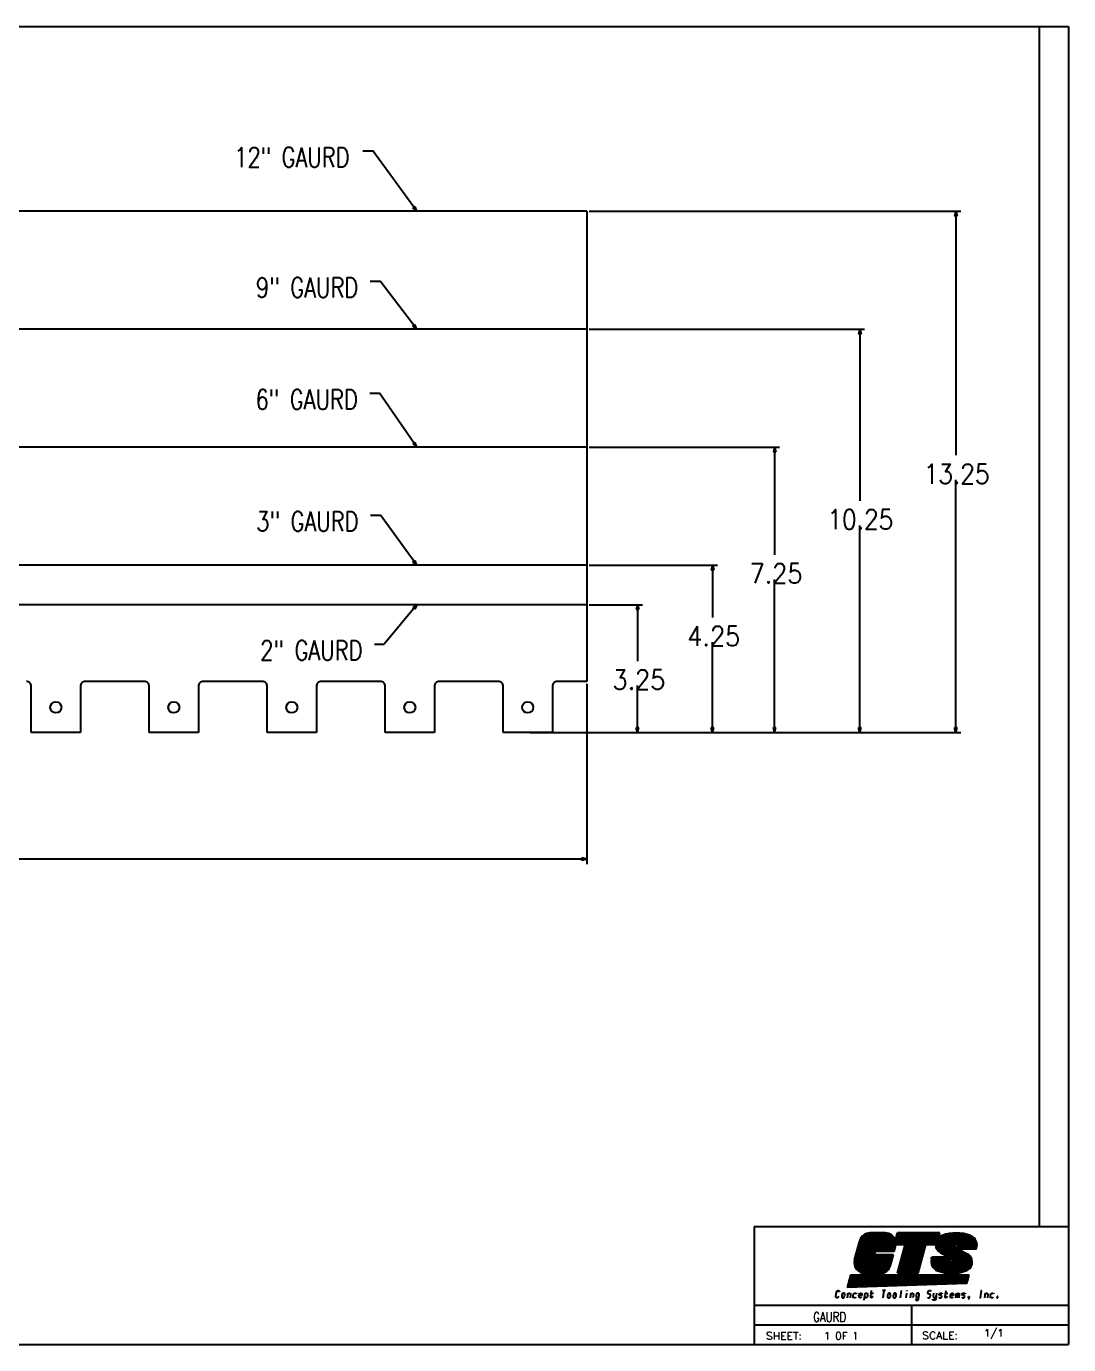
# Model space of a CAD drawing. Header units: inches. Extents: x 0.5 to 63.5, y 0.2 to 33.8.
# Drawn here: x 37 to 63.5, y 0.25 to 33.75 of the extents above; entities that cross this region are included whole.
import ezdxf

# ---------------------------------------------------------------- set-up
doc = ezdxf.new("R2010")
doc.units = ezdxf.units.IN
doc.header["$MEASUREMENT"] = 0
doc.layers.add('1', color=7, linetype='Continuous')
doc.layers.add('100', color=7, linetype='Continuous')
doc.styles.add('blockfont', font='simplex.shx')
doc.styles.add('kanji', font='simplex.shx', dxfattribs={"bigfont": 'bigfont'})
doc.dimstyles.get("Standard").update_dxf_attribs({"dimtxt": 0.18, "dimasz": 0.18, "dimexe": 0.18, "dimexo": 0.0625, "dimgap": 0.09, "dimtad": 0, "dimtih": 1, "dimtoh": 1, "dimdec": 4, "dimzin": 0, "dimdsep": 46, "dimtxsty": 'Standard', "dimcen": 0.09, "dimadec": 0, "dimazin": 0, "dimtfac": 1, "dimtdec": 4, "dimtofl": 0, "dimtmove": 0, "dimatfit": 3, "dimfxl": 0, "dimtolj": 1, "dimtzin": 0, "dimarcsym": 0})

# ---------------------------------------------------------------- blocks, each defined once
blk = doc.blocks.new('LABLE0')
at = {"layer": '1', "color": 7}
for p in [(46.927, 19.054), (45.848, 18.054)]:
    blk.add_line(p, (46.098, 18.054), dxfattribs=at)
at = {"layer": '100', "color": 7}
for p, q in [((46.927, 19.054), (46.822, 18.98)), ((46.873, 18.937), (46.822, 18.98)), ((46.927, 19.054), (46.873, 18.937))]:
    blk.add_line(p, q, dxfattribs=at)
at = {"layer": '100', "color": 7, "insert": (42.944, 17.643), "char_height": 0.5, "attachment_point": 7, "line_spacing_factor": 0.903614, "style": 'blockfont'}
blk.add_mtext('\\W00.782;\\fsimplex.shx;2" GAURD', dxfattribs=at)
blk = doc.blocks.new('LABLE1')
at = {"layer": '1', "color": 7}
for p in [(45.748, 21.332), (46.927, 20.054)]:
    blk.add_line(p, (45.998, 21.332), dxfattribs=at)
at = {"layer": '100', "color": 7}
for p, q in [((46.826, 20.136), (46.881, 20.175)), ((46.927, 20.054), (46.826, 20.136)), ((46.927, 20.054), (46.881, 20.175))]:
    blk.add_line(p, q, dxfattribs=at)
at = {"layer": '100', "color": 7, "insert": (42.844, 20.921), "char_height": 0.5, "attachment_point": 7, "line_spacing_factor": 0.903614, "style": 'blockfont'}
blk.add_mtext('\\W00.782;\\fsimplex.shx;3" GAURD', dxfattribs=at)
blk = doc.blocks.new('LABLE2')
at = {"layer": '1', "color": 7}
for p in [(45.727, 24.43), (46.927, 23.054)]:
    blk.add_line(p, (45.977, 24.43), dxfattribs=at)
at = {"layer": '100', "color": 7}
for p, q in [((46.829, 23.138), (46.884, 23.176)), ((46.927, 23.054), (46.829, 23.138)), ((46.927, 23.054), (46.884, 23.176))]:
    blk.add_line(p, q, dxfattribs=at)
at = {"layer": '100', "color": 7, "insert": (42.824, 24.019), "char_height": 0.5, "attachment_point": 7, "line_spacing_factor": 0.903614, "style": 'blockfont'}
blk.add_mtext('\\W00.782;\\fsimplex.shx;6" GAURD', dxfattribs=at)
blk = doc.blocks.new('LABLE3')
at = {"layer": '1', "color": 7}
for p in [(45.74, 27.276), (46.927, 26.054)]:
    blk.add_line(p, (45.99, 27.276), dxfattribs=at)
at = {"layer": '100', "color": 7}
for p, q in [((46.824, 26.133), (46.878, 26.174)), ((46.927, 26.054), (46.824, 26.133)), ((46.927, 26.054), (46.878, 26.174))]:
    blk.add_line(p, q, dxfattribs=at)
at = {"layer": '100', "color": 7, "insert": (42.837, 26.864), "char_height": 0.5, "attachment_point": 7, "line_spacing_factor": 0.903614, "style": 'blockfont'}
blk.add_mtext('\\W00.782;\\fsimplex.shx;9" GAURD', dxfattribs=at)
blk = doc.blocks.new('LABLE4')
at = {"layer": '1', "color": 7}
for p in [(45.556, 30.587), (46.927, 29.054)]:
    blk.add_line(p, (45.806, 30.587), dxfattribs=at)
at = {"layer": '100', "color": 7}
for p, q in [((46.826, 29.135), (46.88, 29.175)), ((46.927, 29.054), (46.88, 29.175)), ((46.927, 29.054), (46.826, 29.135))]:
    blk.add_line(p, q, dxfattribs=at)
at = {"layer": '100', "color": 7, "insert": (42.286, 30.175), "char_height": 0.5, "attachment_point": 7, "line_spacing_factor": 0.903614, "style": 'blockfont'}
blk.add_mtext('\\W00.780;\\fsimplex.shx;12" GAURD', dxfattribs=at)
blk = doc.blocks.new('_U0')
at = {"color": 7}
for p, q in [((51.31, 29.054), (60.76, 29.054)), ((60.635, 29.054), (60.601, 28.929)), ((60.668, 28.929), (60.601, 28.929)), ((60.635, 29.054), (60.635, 22.851)), ((60.635, 29.054), (60.668, 28.929)), ((60.635, 15.804), (60.635, 22.226)), ((49.81, 15.804), (60.76, 15.804)), ((60.635, 15.804), (60.601, 15.929)), ((60.601, 15.929), (60.668, 15.929)), ((60.635, 15.804), (60.668, 15.929))]:
    blk.add_line(p, q, dxfattribs=at)
at = {"layer": '100', "color": 7, "insert": (59.812, 22.127), "char_height": 0.5, "attachment_point": 7, "line_spacing_factor": 0.903614, "style": 'blockfont'}
blk.add_mtext('\\W00.871;\\fsimplex.shx;13.25', dxfattribs=at)
blk = doc.blocks.new('_U1')
at = {"color": 7}
for p, q in [((51.31, 23.054), (56.149, 23.054)), ((56.024, 23.054), (55.991, 22.929)), ((56.058, 22.929), (55.991, 22.929)), ((56.024, 23.054), (56.024, 20.321)), ((56.024, 23.054), (56.058, 22.929)), ((56.024, 15.804), (56.024, 19.696)), ((49.81, 15.804), (56.149, 15.804)), ((56.024, 15.804), (55.991, 15.929)), ((55.991, 15.929), (56.058, 15.929)), ((56.024, 15.804), (56.058, 15.929))]:
    blk.add_line(p, q, dxfattribs=at)
at = {"layer": '100', "color": 7, "insert": (55.387, 19.597), "char_height": 0.5, "attachment_point": 7, "line_spacing_factor": 0.903614, "style": 'blockfont'}
blk.add_mtext('\\W00.896;\\fsimplex.shx;7.25', dxfattribs=at)
blk = doc.blocks.new('_U2')
at = {"color": 7}
for p, q in [((51.31, 20.054), (54.567, 20.054)), ((54.442, 20.054), (54.409, 19.929)), ((54.476, 19.929), (54.409, 19.929)), ((54.442, 20.054), (54.442, 18.728)), ((54.442, 20.054), (54.476, 19.929)), ((54.442, 15.804), (54.442, 18.103)), ((49.81, 15.804), (54.567, 15.804)), ((54.442, 15.804), (54.409, 15.929)), ((54.409, 15.929), (54.476, 15.929)), ((54.442, 15.804), (54.476, 15.929))]:
    blk.add_line(p, q, dxfattribs=at)
at = {"layer": '100', "color": 7, "insert": (53.805, 18.004), "char_height": 0.5, "attachment_point": 7, "line_spacing_factor": 0.903614, "style": 'blockfont'}
blk.add_mtext('\\W00.896;\\fsimplex.shx;4.25', dxfattribs=at)
blk = doc.blocks.new('_D3')
at = {"layer": '100', "color": 7}
for p, q in [((51.31, 26.054), (58.312, 26.054)), ((58.187, 26.054), (58.154, 25.929)), ((58.221, 25.929), (58.154, 25.929)), ((58.187, 26.054), (58.187, 21.693)), ((58.187, 26.054), (58.221, 25.929)), ((58.187, 15.804), (58.187, 21.068)), ((49.81, 15.804), (58.312, 15.804)), ((58.187, 15.804), (58.154, 15.929)), ((58.154, 15.929), (58.221, 15.929)), ((58.187, 15.804), (58.221, 15.929))]:
    blk.add_line(p, q, dxfattribs=at)
at = {"layer": '100', "color": 7, "insert": (57.364, 20.969), "char_height": 0.5, "attachment_point": 7, "line_spacing_factor": 0.903614, "style": 'blockfont'}
blk.add_mtext('\\W00.871;\\fsimplex.shx;10.25', dxfattribs=at)
blk = doc.blocks.new('_D4')
at = {"layer": '100', "color": 7}
for p, q in [((51.31, 19.054), (52.663, 19.054)), ((52.538, 19.054), (52.505, 18.929)), ((52.572, 18.929), (52.505, 18.929)), ((52.538, 19.054), (52.538, 17.622)), ((52.538, 19.054), (52.572, 18.929)), ((52.538, 15.804), (52.538, 16.997)), ((49.81, 15.804), (52.663, 15.804)), ((52.538, 15.804), (52.505, 15.929)), ((52.505, 15.929), (52.572, 15.929)), ((52.538, 15.804), (52.572, 15.929))]:
    blk.add_line(p, q, dxfattribs=at)
at = {"layer": '100', "color": 7, "insert": (51.901, 16.898), "char_height": 0.5, "attachment_point": 7, "line_spacing_factor": 0.903614, "style": 'blockfont'}
blk.add_mtext('\\W00.896;\\fsimplex.shx;3.25', dxfattribs=at)
blk = doc.blocks.new('_D5')
at = {"layer": '100', "color": 7}
for p, q in [((3.247, 17.041), (3.247, 12.46)), ((51.247, 17.041), (51.247, 12.46)), ((3.247, 12.585), (3.372, 12.618)), ((3.247, 12.585), (28.183, 12.585)), ((3.247, 12.585), (3.372, 12.551)), ((3.372, 12.618), (3.372, 12.551)), ((51.247, 12.585), (30.116, 12.585)), ((51.247, 12.585), (51.122, 12.618)), ((51.122, 12.551), (51.122, 12.618)), ((51.247, 12.585), (51.122, 12.551))]:
    blk.add_line(p, q, dxfattribs=at)
at = {"layer": '100', "color": 7, "insert": (28.327, 12.173), "char_height": 0.5, "attachment_point": 7, "line_spacing_factor": 0.903614, "style": 'blockfont'}
blk.add_mtext('\\W00.871;\\fsimplex.shx;48.00', dxfattribs=at)

msp = doc.modelspace()

# ---------------------------------------------------------------- linework, layer by layer
at = {"layer": '100', "color": 7}
for p, q in [((0.5, 33.75), (63.5, 33.75)), ((62.75, 33.75), (62.75, 3.25)), ((63.5, 33.75), (63.5, 0.25)), ((55.5, 3.25), (63.5, 3.25)), ((55.5, 3.25), (55.5, 0.25)), ((58.84, 3.088), (58.448, 3.088)), ((58.84, 3.078), (58.448, 3.078)), ((58.84, 3.068), (58.448, 3.068)), ((59.095, 2.802), (59.166, 3.068)), ((59.099, 2.895), (59.15, 3.088)), ((59.099, 2.858), (59.158, 3.078)), ((60.226, 3.088), (59.15, 3.088)), ((60.213, 3.078), (59.158, 3.078)), ((60.2, 3.068), (59.166, 3.068)), ((60.141, 2.847), (60.2, 3.068)), ((60.175, 2.938), (60.213, 3.078)), ((60.195, 2.974), (60.226, 3.088)), ((58.057, 2.403), (58.187, 2.888)), ((58.067, 2.401), (58.197, 2.885)), ((58.077, 2.398), (58.207, 2.882)), ((58.621, 2.857), (58.474, 2.31)), ((58.63, 2.855), (58.484, 2.307)), ((58.64, 2.852), (58.493, 2.304)), ((58.66, 2.847), (58.598, 2.618)), ((58.669, 2.844), (58.612, 2.628)), ((58.679, 2.841), (58.625, 2.638)), ((59.05, 2.638), (59.081, 2.753)), ((59.058, 2.628), (59.091, 2.75)), ((59.066, 2.618), (59.101, 2.748)), ((59.089, 2.892), (59.099, 2.858)), ((59.369, 2.802), (59.095, 2.802)), ((59.098, 2.784), (59.099, 2.792)), ((59.356, 2.792), (59.099, 2.792)), ((59.343, 2.782), (59.108, 2.782)), ((59.15, 2.063), (59.343, 2.782)), ((59.163, 2.073), (59.356, 2.792)), ((59.176, 2.083), (59.369, 2.802)), ((59.662, 2.083), (59.854, 2.802)), ((59.669, 2.073), (59.862, 2.792)), ((59.677, 2.063), (59.87, 2.782)), ((60.129, 2.802), (59.854, 2.802)), ((60.122, 2.792), (59.862, 2.792)), ((60.113, 2.782), (59.87, 2.782)), ((60.123, 2.783), (60.122, 2.792)), ((60.129, 2.802), (60.132, 2.815)), ((60.132, 2.815), (60.141, 2.847)), ((60.622, 2.708), (60.912, 2.544)), ((60.627, 2.717), (60.679, 2.687)), ((60.632, 2.726), (60.675, 2.701)), ((60.673, 2.69), (60.917, 2.553)), ((60.675, 2.701), (60.688, 2.749)), ((60.683, 2.69), (60.698, 2.747)), ((61.141, 2.69), (60.683, 2.69)), ((60.696, 2.7), (60.707, 2.744)), ((61.133, 2.7), (60.696, 2.7)), ((61.149, 2.68), (60.711, 2.68)), ((60.711, 2.68), (60.921, 2.561)), ((61.133, 2.7), (61.148, 2.755)), ((61.141, 2.69), (61.158, 2.754)), ((61.149, 2.68), (61.168, 2.752)), ((61.158, 2.754), (61.158, 2.754)), ((61.168, 2.753), (61.168, 2.752)), ((58.576, 2.533), (58.513, 2.299)), ((58.583, 2.523), (58.523, 2.296)), ((58.591, 2.513), (58.532, 2.294)), ((59.043, 2.533), (58.576, 2.533)), ((59.03, 2.523), (58.583, 2.523)), ((59.017, 2.513), (58.591, 2.513)), ((59.066, 2.618), (58.598, 2.618)), ((59.058, 2.628), (58.612, 2.628)), ((59.05, 2.638), (58.625, 2.638)), ((58.952, 2.269), (59.017, 2.513)), ((58.961, 2.266), (59.03, 2.523)), ((58.971, 2.263), (59.043, 2.533)), ((60.008, 2.43), (60.019, 2.47)), ((60.018, 2.428), (60.027, 2.46)), ((60.451, 2.47), (60.019, 2.47)), ((60.481, 2.46), (60.027, 2.46)), ((60.028, 2.425), (60.034, 2.45)), ((60.468, 2.45), (60.034, 2.45)), ((60.243, 2.585), (60.451, 2.47)), ((60.248, 2.594), (60.49, 2.46)), ((60.253, 2.602), (60.542, 2.443)), ((60.457, 2.407), (60.468, 2.45)), ((60.466, 2.404), (60.481, 2.46)), ((60.476, 2.402), (60.489, 2.449)), ((60.485, 2.463), (60.537, 2.434)), ((60.489, 2.449), (60.532, 2.426)), ((57.954, 2.017), (57.87, 1.705)), ((60.967, 2.017), (57.954, 2.017)), ((58.71, 2.083), (58.318, 2.083)), ((58.71, 2.073), (58.318, 2.073)), ((58.71, 2.063), (58.318, 2.063)), ((59.677, 2.063), (59.15, 2.063)), ((59.669, 2.073), (59.163, 2.073)), ((59.662, 2.083), (59.176, 2.083)), ((60.91, 1.802), (60.967, 2.017)), ((61.035, 2.29), (61.035, 2.289)), ((61.035, 2.289), (61.035, 2.289)), ((61.044, 2.285), (61.045, 2.287)), ((61.045, 2.288), (61.045, 2.287)), ((60.91, 1.802), (57.87, 1.705)), ((57.962, 2.007), (57.884, 1.715)), ((60.902, 1.812), (57.884, 1.715)), ((57.969, 1.997), (57.897, 1.726)), ((60.894, 1.822), (57.897, 1.726)), ((60.954, 2.007), (57.962, 2.007)), ((60.941, 1.997), (57.969, 1.997)), ((60.894, 1.822), (60.941, 1.997)), ((60.902, 1.812), (60.954, 2.007)), ((57.584, 1.474), (57.599, 1.586)), ((57.597, 1.436), (57.584, 1.474)), ((57.634, 1.436), (57.597, 1.436)), ((57.599, 1.586), (57.622, 1.624)), ((57.622, 1.624), (57.66, 1.624)), ((57.657, 1.474), (57.634, 1.436)), ((57.66, 1.624), (57.673, 1.586)), ((57.734, 1.512), (57.73, 1.486)), ((57.73, 1.486), (57.733, 1.46)), ((57.733, 1.46), (57.741, 1.442)), ((57.743, 1.536), (57.734, 1.512)), ((57.741, 1.442), (57.754, 1.436)), ((57.756, 1.554), (57.743, 1.536)), ((57.754, 1.436), (57.767, 1.436)), ((57.771, 1.56), (57.756, 1.554)), ((57.767, 1.436), (57.781, 1.442)), ((57.783, 1.56), (57.771, 1.56)), ((57.781, 1.442), (57.795, 1.46)), ((57.796, 1.554), (57.783, 1.56)), ((57.795, 1.46), (57.804, 1.486)), ((57.805, 1.536), (57.796, 1.554)), ((57.804, 1.486), (57.808, 1.512)), ((57.808, 1.512), (57.805, 1.536)), ((57.886, 1.56), (57.87, 1.436)), ((57.88, 1.512), (57.889, 1.536)), ((57.889, 1.536), (57.902, 1.554)), ((57.902, 1.554), (57.917, 1.56)), ((57.917, 1.56), (57.929, 1.56)), ((57.929, 1.56), (57.942, 1.554)), ((57.942, 1.554), (57.951, 1.536)), ((57.954, 1.512), (57.943, 1.436)), ((57.951, 1.536), (57.954, 1.512)), ((58.021, 1.486), (58.025, 1.512)), ((58.024, 1.46), (58.021, 1.486)), ((58.032, 1.442), (58.024, 1.46)), ((58.025, 1.512), (58.034, 1.536)), ((58.045, 1.436), (58.032, 1.442)), ((58.034, 1.536), (58.047, 1.554)), ((58.065, 1.436), (58.045, 1.436)), ((58.047, 1.554), (58.062, 1.56)), ((58.062, 1.56), (58.081, 1.56)), ((58.079, 1.442), (58.065, 1.436)), ((58.092, 1.46), (58.079, 1.442)), ((58.081, 1.56), (58.094, 1.554)), ((58.094, 1.554), (58.103, 1.536)), ((58.167, 1.486), (58.171, 1.512)), ((58.17, 1.46), (58.167, 1.486)), ((58.243, 1.5), (58.169, 1.5)), ((58.178, 1.442), (58.17, 1.46)), ((58.171, 1.512), (58.18, 1.536)), ((58.191, 1.436), (58.178, 1.442)), ((58.18, 1.536), (58.193, 1.554)), ((58.204, 1.436), (58.191, 1.436)), ((58.193, 1.554), (58.208, 1.56)), ((58.218, 1.442), (58.204, 1.436)), ((58.208, 1.56), (58.22, 1.56)), ((58.232, 1.46), (58.218, 1.442)), ((58.22, 1.56), (58.233, 1.554)), ((58.233, 1.554), (58.242, 1.536)), ((58.242, 1.536), (58.245, 1.512)), ((58.245, 1.512), (58.243, 1.5)), ((58.297, 1.376), (58.322, 1.56)), ((58.349, 1.436), (58.306, 1.436)), ((58.322, 1.56), (58.365, 1.56)), ((58.363, 1.442), (58.349, 1.436)), ((58.377, 1.46), (58.363, 1.442)), ((58.365, 1.56), (58.378, 1.554)), ((58.386, 1.486), (58.377, 1.46)), ((58.378, 1.554), (58.387, 1.536)), ((58.39, 1.512), (58.386, 1.486)), ((58.387, 1.536), (58.39, 1.512)), ((58.468, 1.56), (58.541, 1.56)), ((58.471, 1.482), (58.491, 1.626)), ((58.472, 1.454), (58.471, 1.482)), ((58.481, 1.438), (58.472, 1.454)), ((58.495, 1.438), (58.481, 1.438)), ((58.508, 1.454), (58.495, 1.438)), ((58.517, 1.482), (58.508, 1.454)), ((58.841, 1.624), (58.767, 1.624)), ((58.804, 1.624), (58.779, 1.436)), ((58.898, 1.512), (58.894, 1.486)), ((58.894, 1.486), (58.897, 1.46)), ((58.897, 1.46), (58.905, 1.442)), ((58.907, 1.536), (58.898, 1.512)), ((58.905, 1.442), (58.918, 1.436)), ((58.92, 1.554), (58.907, 1.536)), ((58.918, 1.436), (58.931, 1.436)), ((58.935, 1.56), (58.92, 1.554)), ((58.931, 1.436), (58.945, 1.442)), ((58.947, 1.56), (58.935, 1.56)), ((58.945, 1.442), (58.959, 1.46)), ((58.96, 1.554), (58.947, 1.56)), ((58.959, 1.46), (58.968, 1.486)), ((58.969, 1.536), (58.96, 1.554)), ((58.968, 1.486), (58.972, 1.512)), ((58.972, 1.512), (58.969, 1.536)), ((59.043, 1.512), (59.039, 1.486)), ((59.039, 1.486), (59.042, 1.46)), ((59.042, 1.46), (59.05, 1.442)), ((59.052, 1.536), (59.043, 1.512)), ((59.05, 1.442), (59.063, 1.436)), ((59.065, 1.554), (59.052, 1.536)), ((59.063, 1.436), (59.076, 1.436)), ((59.08, 1.56), (59.065, 1.554)), ((59.076, 1.436), (59.09, 1.442)), ((59.092, 1.56), (59.08, 1.56)), ((59.09, 1.442), (59.104, 1.46)), ((59.105, 1.554), (59.092, 1.56)), ((59.104, 1.46), (59.113, 1.486)), ((59.114, 1.536), (59.105, 1.554)), ((59.113, 1.486), (59.117, 1.512)), ((59.117, 1.512), (59.114, 1.536)), ((59.24, 1.626), (59.216, 1.436)), ((59.378, 1.56), (59.361, 1.436)), ((59.386, 1.626), (59.383, 1.62)), ((59.383, 1.62), (59.384, 1.612)), ((59.384, 1.612), (59.387, 1.62)), ((59.387, 1.62), (59.386, 1.626)), ((59.485, 1.56), (59.469, 1.436)), ((59.479, 1.512), (59.488, 1.536)), ((59.488, 1.536), (59.501, 1.554)), ((59.501, 1.554), (59.516, 1.56)), ((59.516, 1.56), (59.528, 1.56)), ((59.528, 1.56), (59.541, 1.554)), ((59.541, 1.554), (59.55, 1.536)), ((59.553, 1.512), (59.542, 1.436)), ((59.55, 1.536), (59.553, 1.512)), ((59.612, 1.414), (59.611, 1.394)), ((59.611, 1.394), (59.617, 1.378)), ((59.617, 1.378), (59.623, 1.376)), ((59.625, 1.512), (59.621, 1.486)), ((59.621, 1.486), (59.624, 1.46)), ((59.623, 1.376), (59.663, 1.376)), ((59.624, 1.46), (59.632, 1.442)), ((59.634, 1.536), (59.625, 1.512)), ((59.632, 1.442), (59.645, 1.436)), ((59.647, 1.554), (59.634, 1.536)), ((59.645, 1.436), (59.658, 1.436)), ((59.662, 1.56), (59.647, 1.554)), ((59.658, 1.436), (59.672, 1.442)), ((59.674, 1.56), (59.662, 1.56)), ((59.663, 1.376), (59.671, 1.378)), ((59.671, 1.378), (59.681, 1.394)), ((59.672, 1.442), (59.686, 1.46)), ((59.687, 1.554), (59.674, 1.56)), ((59.681, 1.394), (59.685, 1.408)), ((59.685, 1.408), (59.699, 1.512)), ((59.686, 1.46), (59.695, 1.486)), ((59.696, 1.536), (59.687, 1.554)), ((59.699, 1.512), (59.696, 1.536)), ((59.907, 1.454), (59.923, 1.436)), ((59.92, 1.548), (59.927, 1.606)), ((59.937, 1.53), (59.92, 1.548)), ((59.923, 1.436), (59.962, 1.436)), ((59.927, 1.606), (59.949, 1.624)), ((59.973, 1.53), (59.937, 1.53)), ((59.949, 1.624), (59.986, 1.624)), ((59.962, 1.436), (59.982, 1.456)), ((59.989, 1.51), (59.973, 1.53)), ((59.982, 1.456), (59.989, 1.51)), ((59.986, 1.624), (60.002, 1.606)), ((60.046, 1.388), (60.046, 1.404)), ((60.05, 1.376), (60.046, 1.388)), ((60.054, 1.376), (60.05, 1.376)), ((60.104, 1.376), (60.054, 1.376)), ((60.067, 1.56), (60.057, 1.486)), ((60.057, 1.486), (60.06, 1.46)), ((60.06, 1.46), (60.068, 1.442)), ((60.068, 1.442), (60.081, 1.436)), ((60.081, 1.436), (60.094, 1.436)), ((60.094, 1.436), (60.108, 1.442)), ((60.109, 1.376), (60.104, 1.376)), ((60.108, 1.442), (60.122, 1.46)), ((60.116, 1.388), (60.109, 1.376)), ((60.12, 1.404), (60.116, 1.388)), ((60.141, 1.56), (60.12, 1.404)), ((60.122, 1.46), (60.131, 1.486)), ((60.199, 1.46), (60.207, 1.442)), ((60.207, 1.52), (60.209, 1.536)), ((60.216, 1.504), (60.207, 1.52)), ((60.207, 1.442), (60.22, 1.436)), ((60.209, 1.536), (60.222, 1.554)), ((60.229, 1.5), (60.216, 1.504)), ((60.22, 1.436), (60.245, 1.436)), ((60.222, 1.554), (60.237, 1.56)), ((60.253, 1.5), (60.229, 1.5)), ((60.237, 1.56), (60.261, 1.56)), ((60.245, 1.436), (60.259, 1.442)), ((60.266, 1.492), (60.253, 1.5)), ((60.259, 1.442), (60.273, 1.46)), ((60.261, 1.56), (60.274, 1.554)), ((60.275, 1.476), (60.266, 1.492)), ((60.273, 1.46), (60.275, 1.476)), ((60.274, 1.554), (60.283, 1.536)), ((60.358, 1.56), (60.432, 1.56)), ((60.362, 1.482), (60.382, 1.626)), ((60.363, 1.454), (60.362, 1.482)), ((60.372, 1.438), (60.363, 1.454)), ((60.386, 1.438), (60.372, 1.438)), ((60.399, 1.454), (60.386, 1.438)), ((60.408, 1.482), (60.399, 1.454)), ((60.493, 1.486), (60.497, 1.512)), ((60.496, 1.46), (60.493, 1.486)), ((60.569, 1.5), (60.495, 1.5)), ((60.504, 1.442), (60.496, 1.46)), ((60.497, 1.512), (60.506, 1.536)), ((60.517, 1.436), (60.504, 1.442)), ((60.506, 1.536), (60.519, 1.554)), ((60.53, 1.436), (60.517, 1.436)), ((60.519, 1.554), (60.534, 1.56)), ((60.544, 1.442), (60.53, 1.436)), ((60.534, 1.56), (60.546, 1.56)), ((60.558, 1.46), (60.544, 1.442)), ((60.546, 1.56), (60.559, 1.554)), ((60.559, 1.554), (60.568, 1.536)), ((60.568, 1.536), (60.571, 1.512)), ((60.571, 1.512), (60.569, 1.5)), ((60.633, 1.436), (60.649, 1.56)), ((60.644, 1.522), (60.65, 1.544)), ((60.65, 1.544), (60.662, 1.558)), ((60.662, 1.558), (60.672, 1.558)), ((60.682, 1.522), (60.67, 1.436)), ((60.672, 1.558), (60.68, 1.544)), ((60.68, 1.544), (60.682, 1.522)), ((60.682, 1.522), (60.687, 1.544)), ((60.687, 1.544), (60.699, 1.558)), ((60.699, 1.558), (60.711, 1.558)), ((60.719, 1.522), (60.707, 1.436)), ((60.711, 1.558), (60.718, 1.544)), ((60.718, 1.544), (60.719, 1.522)), ((60.781, 1.46), (60.789, 1.442)), ((60.789, 1.52), (60.791, 1.536)), ((60.798, 1.504), (60.789, 1.52)), ((60.789, 1.442), (60.802, 1.436)), ((60.791, 1.536), (60.804, 1.554)), ((60.811, 1.5), (60.798, 1.504)), ((60.802, 1.436), (60.827, 1.436)), ((60.804, 1.554), (60.819, 1.56)), ((60.835, 1.5), (60.811, 1.5)), ((60.819, 1.56), (60.843, 1.56)), ((60.827, 1.436), (60.841, 1.442)), ((60.848, 1.492), (60.835, 1.5)), ((60.841, 1.442), (60.855, 1.46)), ((60.843, 1.56), (60.856, 1.554)), ((60.857, 1.476), (60.848, 1.492)), ((60.855, 1.46), (60.857, 1.476)), ((60.856, 1.554), (60.865, 1.536)), ((60.966, 1.418), (60.945, 1.398)), ((60.95, 1.436), (60.955, 1.474)), ((60.969, 1.436), (60.95, 1.436)), ((60.955, 1.474), (60.974, 1.474)), ((60.974, 1.474), (60.966, 1.418)), ((61.241, 1.436), (61.26, 1.436)), ((61.275, 1.624), (61.251, 1.436)), ((61.266, 1.624), (61.285, 1.624)), ((61.376, 1.56), (61.36, 1.436)), ((61.37, 1.512), (61.379, 1.536)), ((61.379, 1.536), (61.392, 1.554)), ((61.392, 1.554), (61.407, 1.56)), ((61.407, 1.56), (61.419, 1.56)), ((61.419, 1.56), (61.432, 1.554)), ((61.432, 1.554), (61.441, 1.536)), ((61.444, 1.512), (61.433, 1.436)), ((61.441, 1.536), (61.444, 1.512)), ((61.511, 1.486), (61.515, 1.512)), ((61.514, 1.46), (61.511, 1.486)), ((61.522, 1.442), (61.514, 1.46)), ((61.515, 1.512), (61.524, 1.536)), ((61.535, 1.436), (61.522, 1.442)), ((61.524, 1.536), (61.537, 1.554)), ((61.555, 1.436), (61.535, 1.436)), ((61.537, 1.554), (61.552, 1.56)), ((61.552, 1.56), (61.571, 1.56)), ((61.569, 1.442), (61.555, 1.436)), ((61.582, 1.46), (61.569, 1.442)), ((61.571, 1.56), (61.584, 1.554)), ((61.584, 1.554), (61.593, 1.536)), ((61.683, 1.474), (61.678, 1.436)), ((61.678, 1.436), (61.696, 1.436)), ((61.701, 1.474), (61.683, 1.474)), ((61.696, 1.436), (61.701, 1.474)), ((55.5, 1.25), (63.5, 1.25)), ((59.5, 1.25), (59.5, 0.25)), ((55.5, 0.75), (63.5, 0.75)), ((0.5, 0.25), (63.5, 0.25))]:
    msp.add_line(p, q, dxfattribs=at)
at = {"layer": '100', "color": 172}
for p, q in [((51.247, 29.054), (3.247, 29.054)), ((51.247, 29.054), (51.247, 17.104)), ((51.247, 26.054), (3.247, 26.054)), ((51.247, 23.054), (3.247, 23.054)), ((51.247, 20.054), (3.247, 20.054)), ((51.247, 19.054), (3.247, 19.054)), ((39.997, 17.104), (38.497, 17.104)), ((42.997, 17.104), (41.497, 17.104)), ((45.997, 17.104), (44.497, 17.104)), ((48.997, 17.104), (47.497, 17.104)), ((51.247, 17.104), (50.497, 17.104)), ((37.122, 15.804), (37.122, 16.979)), ((38.372, 16.979), (38.372, 15.804)), ((40.122, 15.804), (40.122, 16.979)), ((41.372, 16.979), (41.372, 15.804)), ((43.122, 15.804), (43.122, 16.979)), ((44.372, 16.979), (44.372, 15.804)), ((46.122, 15.804), (46.122, 16.979)), ((47.372, 16.979), (47.372, 15.804)), ((49.122, 15.804), (49.122, 16.979)), ((50.372, 16.979), (50.372, 15.804)), ((38.372, 15.804), (37.122, 15.804)), ((41.372, 15.804), (40.122, 15.804)), ((44.372, 15.804), (43.122, 15.804)), ((47.372, 15.804), (46.122, 15.804)), ((50.372, 15.804), (49.122, 15.804))]:
    msp.add_line(p, q, dxfattribs=at)
at = {"layer": '100', "color": 98}
for p, q in [((58.091, 2.228), (58.304, 3.022)), ((58.101, 2.209), (58.322, 3.034)), ((58.112, 2.192), (58.34, 3.043)), ((58.123, 2.178), (58.357, 3.05)), ((58.134, 2.164), (58.373, 3.056)), ((58.146, 2.152), (58.389, 3.061)), ((58.158, 2.141), (58.405, 3.064)), ((58.17, 2.132), (58.421, 3.068)), ((58.183, 2.123), (58.436, 3.067)), ((58.196, 2.115), (58.451, 3.068)), ((58.209, 2.108), (58.466, 3.068)), ((58.223, 2.102), (58.481, 3.068)), ((58.236, 2.097), (58.496, 3.068)), ((58.25, 2.093), (58.511, 3.068)), ((58.264, 2.089), (58.526, 3.068)), ((58.278, 2.087), (58.541, 3.068)), ((58.293, 2.085), (58.556, 3.068)), ((58.307, 2.083), (58.571, 3.068)), ((58.322, 2.083), (58.586, 3.068)), ((58.337, 2.083), (58.601, 3.068)), ((58.352, 2.083), (58.616, 3.068)), ((58.367, 2.083), (58.631, 3.068)), ((58.382, 2.083), (58.646, 3.068)), ((58.397, 2.083), (58.661, 3.068)), ((58.412, 2.083), (58.676, 3.068)), ((58.636, 2.638), (58.751, 3.068)), ((58.64, 2.878), (58.691, 3.068)), ((58.651, 2.638), (58.766, 3.068)), ((58.656, 2.879), (58.706, 3.068)), ((58.666, 2.638), (58.781, 3.068)), ((58.669, 2.873), (58.721, 3.068)), ((58.679, 2.856), (58.736, 3.068)), ((58.681, 2.638), (58.796, 3.068)), ((58.696, 2.638), (58.811, 3.068)), ((58.711, 2.638), (58.826, 3.068)), ((58.726, 2.638), (58.841, 3.068)), ((58.741, 2.638), (58.856, 3.067)), ((58.756, 2.638), (58.871, 3.066)), ((58.771, 2.638), (58.885, 3.064)), ((58.786, 2.638), (58.899, 3.061)), ((58.801, 2.638), (58.913, 3.057)), ((58.816, 2.638), (58.927, 3.052)), ((58.831, 2.638), (58.941, 3.046)), ((58.846, 2.638), (58.954, 3.04)), ((58.861, 2.638), (58.967, 3.033)), ((58.876, 2.638), (58.98, 3.025)), ((58.891, 2.638), (58.992, 3.016)), ((59.107, 2.802), (59.178, 3.068)), ((59.121, 2.802), (59.193, 3.068)), ((59.136, 2.802), (59.207, 3.068)), ((59.151, 2.802), (59.222, 3.068)), ((59.165, 2.802), (59.236, 3.068)), ((59.18, 2.802), (59.251, 3.068)), ((59.191, 2.083), (59.455, 3.068)), ((59.194, 2.802), (59.265, 3.068)), ((59.205, 2.083), (59.469, 3.068)), ((59.209, 2.802), (59.28, 3.068)), ((59.22, 2.083), (59.484, 3.068)), ((59.223, 2.802), (59.294, 3.068)), ((59.234, 2.083), (59.498, 3.068)), ((59.238, 2.802), (59.309, 3.068)), ((59.249, 2.083), (59.513, 3.068)), ((59.252, 2.802), (59.324, 3.068)), ((59.264, 2.083), (59.527, 3.068)), ((59.267, 2.802), (59.338, 3.068)), ((59.278, 2.083), (59.542, 3.068)), ((59.282, 2.802), (59.353, 3.068)), ((59.293, 2.083), (59.556, 3.068)), ((59.296, 2.802), (59.367, 3.068)), ((59.307, 2.083), (59.571, 3.068)), ((59.311, 2.802), (59.382, 3.068)), ((59.322, 2.083), (59.586, 3.068)), ((59.325, 2.802), (59.396, 3.068)), ((59.336, 2.083), (59.6, 3.068)), ((59.34, 2.802), (59.411, 3.068)), ((59.351, 2.083), (59.615, 3.068)), ((59.354, 2.802), (59.425, 3.068)), ((59.366, 2.083), (59.629, 3.068)), ((59.369, 2.802), (59.44, 3.068)), ((59.38, 2.083), (59.644, 3.068)), ((59.395, 2.083), (59.658, 3.068)), ((59.409, 2.083), (59.673, 3.068)), ((59.424, 2.083), (59.688, 3.068)), ((59.438, 2.083), (59.702, 3.068)), ((59.453, 2.083), (59.717, 3.068)), ((59.467, 2.083), (59.731, 3.068)), ((59.482, 2.083), (59.746, 3.068)), ((59.497, 2.083), (59.76, 3.068)), ((59.511, 2.083), (59.775, 3.068)), ((59.526, 2.083), (59.789, 3.068)), ((59.54, 2.083), (59.804, 3.068)), ((59.555, 2.083), (59.819, 3.068)), ((59.569, 2.083), (59.833, 3.068)), ((59.584, 2.083), (59.848, 3.068)), ((59.598, 2.083), (59.862, 3.068)), ((59.613, 2.083), (59.877, 3.068)), ((59.628, 2.083), (59.891, 3.068)), ((59.642, 2.083), (59.906, 3.068)), ((59.657, 2.083), (59.92, 3.068)), ((59.864, 2.802), (59.935, 3.068)), ((59.878, 2.802), (59.95, 3.068)), ((59.893, 2.802), (59.964, 3.068)), ((59.908, 2.802), (59.979, 3.068)), ((59.922, 2.802), (59.993, 3.068)), ((59.937, 2.802), (60.008, 3.068)), ((59.951, 2.802), (60.022, 3.068)), ((59.966, 2.802), (60.037, 3.068)), ((59.98, 2.802), (60.051, 3.068)), ((59.995, 2.802), (60.066, 3.068)), ((60.01, 2.802), (60.081, 3.068)), ((60.024, 2.802), (60.095, 3.068)), ((60.039, 2.802), (60.11, 3.068)), ((60.053, 2.802), (60.124, 3.068)), ((60.068, 2.802), (60.139, 3.068)), ((60.082, 2.802), (60.153, 3.068)), ((60.097, 2.802), (60.168, 3.068)), ((60.111, 2.802), (60.183, 3.068)), ((60.126, 2.802), (60.197, 3.068)), ((60.211, 2.632), (60.314, 3.016)), ((60.223, 2.622), (60.33, 3.021)), ((60.235, 2.613), (60.346, 3.026)), ((60.248, 2.605), (60.362, 3.03)), ((60.261, 2.598), (60.377, 3.034)), ((60.273, 2.591), (60.393, 3.038)), ((60.286, 2.584), (60.409, 3.042)), ((60.299, 2.577), (60.424, 3.045)), ((60.311, 2.57), (60.439, 3.048)), ((60.324, 2.563), (60.455, 3.051)), ((60.337, 2.556), (60.47, 3.054)), ((60.349, 2.549), (60.485, 3.056)), ((60.362, 2.542), (60.5, 3.058)), ((60.375, 2.535), (60.515, 3.06)), ((60.387, 2.528), (60.53, 3.062)), ((60.4, 2.521), (60.545, 3.063)), ((60.413, 2.514), (60.56, 3.065)), ((60.425, 2.507), (60.575, 3.066)), ((60.438, 2.5), (60.59, 3.066)), ((60.451, 2.493), (60.605, 3.067)), ((60.463, 2.486), (60.619, 3.067)), ((60.476, 2.479), (60.634, 3.068)), ((60.489, 2.472), (60.648, 3.068)), ((60.502, 2.465), (60.663, 3.067)), ((60.604, 2.795), (60.677, 3.067)), ((60.623, 2.811), (60.692, 3.066)), ((60.639, 2.817), (60.706, 3.066)), ((60.654, 2.818), (60.72, 3.065)), ((60.668, 2.815), (60.735, 3.064)), ((60.681, 2.809), (60.749, 3.062)), ((60.693, 2.8), (60.763, 3.061)), ((60.703, 2.784), (60.777, 3.059)), ((60.707, 2.744), (60.791, 3.057)), ((60.71, 2.7), (60.805, 3.055)), ((60.725, 2.7), (60.819, 3.053)), ((60.739, 2.7), (60.833, 3.05)), ((60.754, 2.7), (60.847, 3.048)), ((60.768, 2.7), (60.861, 3.045)), ((60.783, 2.7), (60.874, 3.042)), ((60.797, 2.7), (60.888, 3.039)), ((60.812, 2.7), (60.902, 3.035)), ((60.827, 2.7), (60.915, 3.032)), ((60.841, 2.7), (60.929, 3.028)), ((60.856, 2.7), (60.942, 3.024)), ((60.87, 2.7), (60.956, 3.02)), ((60.885, 2.7), (60.969, 3.016)), ((58.069, 2.313), (58.242, 2.96)), ((58.075, 2.278), (58.265, 2.988)), ((58.082, 2.251), (58.285, 3.007)), ((58.906, 2.638), (59.005, 3.006)), ((58.921, 2.638), (59.017, 2.994)), ((58.936, 2.638), (59.028, 2.982)), ((58.951, 2.638), (59.04, 2.968)), ((58.966, 2.638), (59.05, 2.953)), ((58.981, 2.638), (59.061, 2.935)), ((58.996, 2.638), (59.07, 2.915)), ((59.011, 2.638), (59.079, 2.891)), ((59.026, 2.638), (59.086, 2.861)), ((59.041, 2.638), (59.09, 2.82)), ((60.134, 2.777), (60.171, 2.914)), ((60.14, 2.746), (60.193, 2.943)), ((60.148, 2.722), (60.213, 2.963)), ((60.157, 2.702), (60.231, 2.977)), ((60.167, 2.684), (60.249, 2.989)), ((60.178, 2.669), (60.266, 2.998)), ((60.188, 2.655), (60.282, 3.005)), ((60.2, 2.643), (60.298, 3.011)), ((60.501, 2.084), (60.662, 2.685)), ((60.514, 2.458), (60.593, 2.751)), ((60.527, 2.451), (60.601, 2.728)), ((60.54, 2.444), (60.612, 2.715)), ((60.552, 2.436), (60.624, 2.707)), ((60.563, 2.423), (60.637, 2.699)), ((60.571, 2.4), (60.65, 2.692)), ((60.899, 2.7), (60.983, 3.011)), ((60.914, 2.7), (60.996, 3.007)), ((60.929, 2.7), (61.009, 3.001)), ((60.943, 2.7), (61.022, 2.995)), ((60.958, 2.7), (61.035, 2.988)), ((60.972, 2.7), (61.047, 2.98)), ((60.987, 2.7), (61.059, 2.972)), ((61.001, 2.7), (61.071, 2.962)), ((61.016, 2.7), (61.083, 2.951)), ((61.03, 2.7), (61.094, 2.938)), ((61.045, 2.7), (61.105, 2.925)), ((61.06, 2.7), (61.115, 2.909)), ((61.074, 2.7), (61.125, 2.891)), ((61.089, 2.7), (61.134, 2.871)), ((61.103, 2.7), (61.142, 2.846)), ((61.118, 2.7), (61.148, 2.815)), ((61.132, 2.7), (61.149, 2.762)), ((58.487, 2.083), (58.603, 2.513)), ((58.502, 2.083), (58.618, 2.513)), ((58.517, 2.083), (58.633, 2.513)), ((58.532, 2.083), (58.648, 2.513)), ((58.547, 2.083), (58.663, 2.513)), ((58.562, 2.083), (58.678, 2.513)), ((58.577, 2.083), (58.693, 2.513)), ((58.592, 2.083), (58.708, 2.513)), ((58.607, 2.083), (58.723, 2.513)), ((58.622, 2.083), (58.738, 2.513)), ((58.637, 2.083), (58.753, 2.513)), ((58.652, 2.083), (58.768, 2.513)), ((58.667, 2.083), (58.783, 2.513)), ((58.682, 2.083), (58.798, 2.513)), ((58.698, 2.084), (58.813, 2.513)), ((58.712, 2.083), (58.828, 2.513)), ((58.728, 2.084), (58.843, 2.513)), ((58.743, 2.085), (58.858, 2.513)), ((58.759, 2.088), (58.873, 2.513)), ((58.775, 2.092), (58.888, 2.513)), ((58.791, 2.097), (58.903, 2.513)), ((58.808, 2.103), (58.918, 2.513)), ((58.825, 2.111), (58.933, 2.513)), ((58.843, 2.121), (58.948, 2.513)), ((58.861, 2.134), (58.963, 2.513)), ((58.88, 2.15), (58.978, 2.513)), ((58.901, 2.172), (58.993, 2.513)), ((58.925, 2.206), (59.008, 2.513)), ((60.02, 2.352), (60.046, 2.45)), ((60.025, 2.316), (60.061, 2.45)), ((60.032, 2.289), (60.075, 2.45)), ((60.041, 2.267), (60.09, 2.45)), ((60.05, 2.248), (60.104, 2.45)), ((60.061, 2.232), (60.119, 2.45)), ((60.071, 2.218), (60.134, 2.45)), ((60.082, 2.205), (60.148, 2.45)), ((60.094, 2.193), (60.163, 2.45)), ((60.106, 2.183), (60.177, 2.45)), ((60.118, 2.174), (60.192, 2.45)), ((60.13, 2.166), (60.206, 2.45)), ((60.143, 2.158), (60.221, 2.45)), ((60.155, 2.152), (60.236, 2.45)), ((60.169, 2.146), (60.25, 2.45)), ((60.182, 2.141), (60.265, 2.45)), ((60.195, 2.137), (60.279, 2.45)), ((60.209, 2.133), (60.294, 2.45)), ((60.222, 2.128), (60.308, 2.45)), ((60.236, 2.125), (60.323, 2.45)), ((60.249, 2.121), (60.337, 2.45)), ((60.263, 2.117), (60.352, 2.45)), ((60.276, 2.114), (60.367, 2.45)), ((60.29, 2.11), (60.381, 2.45)), ((60.304, 2.107), (60.396, 2.45)), ((60.317, 2.104), (60.41, 2.45)), ((60.331, 2.102), (60.425, 2.45)), ((60.345, 2.099), (60.439, 2.45)), ((60.359, 2.097), (60.454, 2.45)), ((60.373, 2.095), (60.457, 2.407)), ((60.387, 2.093), (60.461, 2.367)), ((60.401, 2.091), (60.471, 2.351)), ((60.487, 2.084), (60.56, 2.356)), ((60.516, 2.083), (60.675, 2.678)), ((60.53, 2.083), (60.688, 2.671)), ((60.545, 2.083), (60.7, 2.664)), ((60.559, 2.084), (60.713, 2.656)), ((60.574, 2.084), (60.726, 2.649)), ((60.589, 2.085), (60.738, 2.642)), ((60.604, 2.086), (60.751, 2.635)), ((60.619, 2.087), (60.763, 2.628)), ((60.634, 2.089), (60.776, 2.621)), ((60.648, 2.09), (60.789, 2.614)), ((60.664, 2.092), (60.801, 2.606)), ((60.679, 2.094), (60.814, 2.599)), ((60.694, 2.096), (60.827, 2.592)), ((60.709, 2.099), (60.839, 2.585)), ((60.724, 2.102), (60.852, 2.578)), ((60.74, 2.105), (60.865, 2.571)), ((60.755, 2.108), (60.877, 2.563)), ((60.771, 2.111), (60.89, 2.556)), ((60.786, 2.115), (60.903, 2.549)), ((60.802, 2.119), (60.915, 2.542)), ((60.818, 2.124), (60.928, 2.534)), ((60.833, 2.128), (60.94, 2.525)), ((60.849, 2.133), (60.952, 2.515)), ((60.865, 2.138), (60.963, 2.504)), ((60.881, 2.144), (60.975, 2.492)), ((60.898, 2.15), (60.985, 2.478)), ((60.914, 2.158), (60.996, 2.463)), ((60.932, 2.169), (61.006, 2.445)), ((60.95, 2.182), (61.015, 2.425)), ((60.969, 2.199), (61.023, 2.4)), ((60.99, 2.224), (61.029, 2.368)), ((58.427, 2.083), (58.481, 2.282)), ((58.442, 2.083), (58.493, 2.273)), ((58.457, 2.083), (58.508, 2.272)), ((58.472, 2.083), (58.526, 2.281)), ((60.415, 2.089), (60.483, 2.342)), ((60.43, 2.088), (60.496, 2.336)), ((60.444, 2.087), (60.51, 2.333)), ((60.458, 2.086), (60.525, 2.334)), ((60.472, 2.085), (60.541, 2.34)), ((61.017, 2.269), (61.029, 2.316)), ((57.984, 1.997), (57.912, 1.726)), ((57.999, 1.997), (57.927, 1.727)), ((58.014, 1.997), (57.942, 1.727)), ((58.029, 1.997), (57.957, 1.728)), ((58.044, 1.997), (57.972, 1.728)), ((58.059, 1.997), (57.987, 1.729)), ((58.074, 1.997), (58.003, 1.729)), ((58.089, 1.997), (58.018, 1.73)), ((58.104, 1.997), (58.033, 1.73)), ((58.119, 1.997), (58.048, 1.731)), ((58.134, 1.997), (58.063, 1.731)), ((58.149, 1.997), (58.078, 1.732)), ((58.164, 1.997), (58.093, 1.732)), ((58.179, 1.997), (58.108, 1.733)), ((58.194, 1.997), (58.124, 1.733)), ((58.209, 1.997), (58.139, 1.734)), ((58.224, 1.997), (58.154, 1.734)), ((58.239, 1.997), (58.169, 1.735)), ((58.254, 1.997), (58.184, 1.735)), ((58.269, 1.997), (58.199, 1.736)), ((58.284, 1.997), (58.214, 1.736)), ((58.299, 1.997), (58.23, 1.737)), ((58.314, 1.997), (58.245, 1.737)), ((58.329, 1.997), (58.26, 1.738)), ((58.344, 1.997), (58.275, 1.738)), ((58.359, 1.997), (58.29, 1.738)), ((58.374, 1.997), (58.305, 1.739)), ((58.389, 1.997), (58.32, 1.739)), ((58.404, 1.997), (58.335, 1.74)), ((58.419, 1.997), (58.351, 1.74)), ((58.434, 1.997), (58.366, 1.741)), ((58.449, 1.997), (58.381, 1.741)), ((58.464, 1.997), (58.396, 1.742)), ((58.479, 1.997), (58.411, 1.742)), ((58.494, 1.997), (58.426, 1.743)), ((58.509, 1.997), (58.441, 1.743)), ((58.524, 1.997), (58.456, 1.744)), ((58.539, 1.997), (58.472, 1.744)), ((58.554, 1.997), (58.487, 1.745)), ((58.569, 1.997), (58.502, 1.745)), ((58.584, 1.997), (58.517, 1.746)), ((58.599, 1.997), (58.532, 1.746)), ((58.614, 1.997), (58.547, 1.747)), ((58.629, 1.997), (58.562, 1.747)), ((58.644, 1.997), (58.578, 1.748)), ((58.659, 1.997), (58.593, 1.748)), ((58.674, 1.997), (58.608, 1.749)), ((58.689, 1.997), (58.623, 1.749)), ((58.704, 1.997), (58.638, 1.75)), ((58.719, 1.997), (58.653, 1.75)), ((58.734, 1.997), (58.668, 1.751)), ((58.749, 1.997), (58.683, 1.751)), ((58.764, 1.997), (58.699, 1.752)), ((58.779, 1.997), (58.714, 1.752)), ((58.794, 1.997), (58.729, 1.753)), ((58.809, 1.997), (58.744, 1.753)), ((58.824, 1.997), (58.759, 1.753)), ((58.839, 1.997), (58.774, 1.754)), ((58.854, 1.997), (58.789, 1.754)), ((58.869, 1.997), (58.804, 1.755)), ((58.869, 1.997), (58.804, 1.755)), ((58.884, 1.997), (58.82, 1.755)), ((58.899, 1.997), (58.835, 1.756)), ((58.914, 1.997), (58.85, 1.756)), ((58.929, 1.997), (58.865, 1.757)), ((58.944, 1.997), (58.88, 1.757)), ((58.959, 1.997), (58.895, 1.758)), ((58.974, 1.997), (58.91, 1.758)), ((58.989, 1.997), (58.926, 1.759)), ((59.004, 1.997), (58.941, 1.759)), ((59.019, 1.997), (58.956, 1.76)), ((59.034, 1.997), (58.971, 1.76)), ((59.049, 1.997), (58.986, 1.761)), ((59.064, 1.997), (59.001, 1.761)), ((59.079, 1.997), (59.016, 1.762)), ((59.094, 1.997), (59.031, 1.762)), ((59.109, 1.997), (59.047, 1.763)), ((59.124, 1.997), (59.062, 1.763)), ((59.139, 1.997), (59.077, 1.764)), ((59.154, 1.997), (59.092, 1.764)), ((59.169, 1.997), (59.107, 1.765)), ((59.184, 1.997), (59.122, 1.765)), ((59.199, 1.997), (59.137, 1.766)), ((59.214, 1.997), (59.152, 1.766)), ((59.229, 1.997), (59.168, 1.767)), ((59.244, 1.997), (59.183, 1.767)), ((59.259, 1.997), (59.198, 1.768)), ((59.274, 1.997), (59.213, 1.768)), ((59.289, 1.997), (59.228, 1.769)), ((59.304, 1.997), (59.243, 1.769)), ((59.319, 1.997), (59.258, 1.769)), ((59.334, 1.997), (59.273, 1.77)), ((59.349, 1.997), (59.289, 1.77)), ((59.364, 1.997), (59.304, 1.771)), ((59.379, 1.997), (59.319, 1.771)), ((59.394, 1.997), (59.334, 1.772)), ((59.409, 1.997), (59.349, 1.772)), ((59.424, 1.997), (59.364, 1.773)), ((59.439, 1.997), (59.379, 1.773)), ((59.454, 1.997), (59.395, 1.774)), ((59.469, 1.997), (59.41, 1.774)), ((59.484, 1.997), (59.425, 1.775)), ((59.499, 1.997), (59.44, 1.775)), ((59.514, 1.997), (59.455, 1.776)), ((59.529, 1.997), (59.47, 1.776)), ((59.544, 1.997), (59.485, 1.777)), ((59.559, 1.997), (59.5, 1.777)), ((59.574, 1.997), (59.516, 1.778)), ((59.589, 1.997), (59.531, 1.778)), ((59.604, 1.997), (59.546, 1.779)), ((59.619, 1.997), (59.561, 1.779)), ((59.634, 1.997), (59.576, 1.78)), ((59.649, 1.997), (59.591, 1.78)), ((59.664, 1.997), (59.606, 1.781)), ((59.679, 1.997), (59.621, 1.781)), ((59.694, 1.997), (59.637, 1.782)), ((59.709, 1.997), (59.652, 1.782)), ((59.724, 1.997), (59.667, 1.783)), ((59.739, 1.997), (59.682, 1.783)), ((59.754, 1.997), (59.697, 1.784)), ((59.754, 1.997), (59.697, 1.784)), ((59.769, 1.997), (59.712, 1.784)), ((59.784, 1.997), (59.727, 1.784)), ((59.799, 1.997), (59.743, 1.785)), ((59.814, 1.997), (59.758, 1.785)), ((59.829, 1.997), (59.773, 1.786)), ((59.844, 1.997), (59.788, 1.786)), ((59.859, 1.997), (59.803, 1.787)), ((59.874, 1.997), (59.818, 1.787)), ((59.889, 1.997), (59.833, 1.788)), ((59.904, 1.997), (59.848, 1.788)), ((59.919, 1.997), (59.864, 1.789)), ((59.934, 1.997), (59.879, 1.789)), ((59.949, 1.997), (59.894, 1.79)), ((59.964, 1.997), (59.909, 1.79)), ((59.979, 1.997), (59.924, 1.791)), ((59.994, 1.997), (59.939, 1.791)), ((60.009, 1.997), (59.954, 1.792)), ((60.024, 1.997), (59.969, 1.792)), ((60.039, 1.997), (59.985, 1.793)), ((60.054, 1.997), (60, 1.793)), ((60.069, 1.997), (60.015, 1.794)), ((60.084, 1.997), (60.03, 1.794)), ((60.099, 1.997), (60.045, 1.795)), ((60.114, 1.997), (60.06, 1.795)), ((60.129, 1.997), (60.075, 1.796)), ((60.144, 1.997), (60.09, 1.796)), ((60.159, 1.997), (60.106, 1.797)), ((60.174, 1.997), (60.121, 1.797)), ((60.189, 1.997), (60.136, 1.798)), ((60.204, 1.997), (60.151, 1.798)), ((60.219, 1.997), (60.166, 1.799)), ((60.234, 1.997), (60.181, 1.799)), ((60.249, 1.997), (60.196, 1.8)), ((60.264, 1.997), (60.212, 1.8)), ((60.279, 1.997), (60.227, 1.8)), ((60.294, 1.997), (60.242, 1.801)), ((60.309, 1.997), (60.257, 1.801)), ((60.324, 1.997), (60.272, 1.802)), ((60.339, 1.997), (60.287, 1.802)), ((60.354, 1.997), (60.302, 1.803)), ((60.369, 1.997), (60.317, 1.803)), ((60.384, 1.997), (60.333, 1.804)), ((60.399, 1.997), (60.348, 1.804)), ((60.414, 1.997), (60.363, 1.805)), ((60.429, 1.997), (60.378, 1.805)), ((60.444, 1.997), (60.393, 1.806)), ((60.459, 1.997), (60.408, 1.806)), ((60.474, 1.997), (60.423, 1.807)), ((60.489, 1.997), (60.438, 1.807)), ((60.504, 1.997), (60.454, 1.808)), ((60.519, 1.997), (60.469, 1.808)), ((60.534, 1.997), (60.484, 1.809)), ((60.549, 1.997), (60.499, 1.809)), ((60.564, 1.997), (60.514, 1.81)), ((60.579, 1.997), (60.529, 1.81)), ((60.594, 1.997), (60.544, 1.811)), ((60.609, 1.997), (60.56, 1.811)), ((60.624, 1.997), (60.575, 1.812)), ((60.639, 1.997), (60.59, 1.812)), ((60.639, 1.997), (60.59, 1.812)), ((60.654, 1.997), (60.605, 1.813)), ((60.669, 1.997), (60.62, 1.813)), ((60.684, 1.997), (60.635, 1.814)), ((60.699, 1.997), (60.65, 1.814)), ((60.714, 1.997), (60.665, 1.815)), ((60.729, 1.997), (60.681, 1.815)), ((60.744, 1.997), (60.696, 1.815)), ((60.759, 1.997), (60.711, 1.816)), ((60.774, 1.997), (60.726, 1.816)), ((60.789, 1.997), (60.741, 1.817)), ((60.804, 1.997), (60.756, 1.817)), ((60.819, 1.997), (60.771, 1.818)), ((60.834, 1.997), (60.786, 1.818)), ((60.849, 1.997), (60.802, 1.819)), ((60.864, 1.997), (60.817, 1.819)), ((60.879, 1.997), (60.832, 1.82)), ((60.894, 1.997), (60.847, 1.82)), ((60.909, 1.997), (60.862, 1.821)), ((60.924, 1.997), (60.877, 1.821)), ((60.939, 1.997), (60.892, 1.822))]:
    msp.add_line(p, q, dxfattribs=at)
at = {"layer": '100', "color": 172}
for centre in [(37.747, 16.443), (40.747, 16.443), (43.747, 16.443), (46.747, 16.443), (49.747, 16.443)]:
    msp.add_circle(centre, 0.141, dxfattribs=at)
for centre, start, end in [((36.997, 16.979), 0, 90.0001), ((38.497, 16.979), 89.9998, 180), ((39.997, 16.979), 0, 90.0001), ((41.497, 16.979), 89.9998, 180), ((42.997, 16.979), 0, 90.0001), ((44.497, 16.979), 89.9998, 180), ((45.997, 16.979), 0, 90.0001), ((47.497, 16.979), 89.9998, 180), ((48.997, 16.979), 0, 90.0001), ((50.497, 16.979), 89.9998, 180)]:
    msp.add_arc(centre, 0.125, start, end, dxfattribs=at)
at = {"layer": '100', "color": 7}
for centre, radius, start, end in [((58.448, 2.818), 0.27, 90, 165), ((58.448, 2.818), 0.26, 90, 165), ((58.448, 2.818), 0.25, 90, 165), ((58.84, 2.818), 0.27, 16.5863, 90), ((58.84, 2.818), 0.26, 16.5863, 90), ((58.84, 2.818), 0.25, 345, 450), ((60.641, 2.007), 1.081, 70.274, 109.3297), ((60.641, 2.007), 1.071, 70.274, 109.3297), ((60.641, 2.007), 1.061, 70.274, 109.3296), ((58.65, 2.849), 0.0302, 345, 525), ((58.65, 2.849), 0.0202, 345, 525), ((58.65, 2.849), 0.0102, 345, 525), ((58.84, 2.818), 0.26, 345, 352.4849), ((58.84, 2.818), 0.27, 705, 712.4849), ((60.366, 2.808), 0.254, 185.6931, 241.1249), ((60.366, 2.808), 0.244, 185.6931, 241.1249), ((60.366, 2.808), 0.234, 178.1627, 241.1249), ((60.367, 2.786), 0.234, 109.1674, 165), ((60.651, 2.759), 0.0586, 345, 600.475), ((60.651, 2.759), 0.0486, 345, 600.475), ((60.651, 2.759), 0.0386, 345, 600.475), ((60.916, 2.786), 0.234, 352.4148, 429.1273), ((60.916, 2.786), 0.244, 352.4148, 419.9872), ((60.916, 2.786), 0.254, 352.4148, 419.9872), ((58.318, 2.333), 0.27, 165, 270), ((58.318, 2.333), 0.26, 165, 270), ((58.318, 2.333), 0.25, 165, 270), ((60.254, 2.365), 0.254, 165, 250.611), ((60.254, 2.365), 0.244, 165, 250.611), ((60.254, 2.365), 0.234, 165, 250.611), ((60.513, 2.392), 0.0586, 165, 421.1249), ((60.513, 2.392), 0.0486, 165, 421.1249), ((60.513, 2.392), 0.0386, 165, 421.1249), ((60.796, 2.34), 0.234, 348.1106, 420.475), ((60.796, 2.34), 0.244, 348.1106, 420.475), ((60.796, 2.34), 0.254, 348.1106, 420.475), ((58.503, 2.302), 0.0302, 165, 345), ((58.503, 2.302), 0.0202, 165, 345), ((58.503, 2.302), 0.0102, 165, 345), ((58.71, 2.333), 0.25, 270, 345), ((58.71, 2.333), 0.26, 270, 345), ((58.71, 2.333), 0.27, 270, 345), ((60.528, 3.144), 1.081, 250.611, 289.389), ((60.528, 3.144), 1.071, 250.611, 289.389), ((60.528, 3.144), 1.061, 250.611, 289.389), ((60.803, 2.365), 0.234, 289.389, 341.8894), ((60.803, 2.365), 0.244, 289.389, 341.8894), ((60.803, 2.365), 0.254, 289.389, 341.8894)]:
    msp.add_arc(centre, radius, start, end, dxfattribs=at)
for points in [[(60.287, 3.017), (60.243, 3.002), (60.204, 2.975), (60.175, 2.938)], [(60.283, 3.027), (60.251, 3.015), (60.221, 2.997), (60.195, 2.974)], [(61.006, 3.024), (61.019, 3.02), (61.031, 3.014), (61.043, 3.007)], [(61.003, 3.015), (61.015, 3.01), (61.027, 3.005), (61.038, 2.998)]]:
    msp.add_open_spline(points, degree=3, dxfattribs=at)

# ---------------------------------------------------------------- block references
at = {"layer": '100', "color": 7, "lineweight": -3}
for name in ['LABLE4', '_U0', 'LABLE3', 'LABLE2', '_U1', 'LABLE1', '_U2', 'LABLE0']:
    msp.add_blockref(name, (0, 0), dxfattribs=at)

# ---------------------------------------------------------------- texts
at = {"layer": '1', "color": 7, "insert": (57.003, 0.829), "char_height": 0.25, "attachment_point": 7, "line_spacing_factor": 0.903614, "style": 'blockfont'}
msp.add_mtext('\\W00.758;\\fsimplex.shx;GAURD', dxfattribs=at)
at = {"layer": '100', "color": 7, "char_height": 0.18755, "attachment_point": 7, "line_spacing_factor": 0.903614, "style": 'kanji'}
for s, insert in [('\\W01.003;\\fsimplex.shx;1/1', (61.345, 0.39)), ('\\W01.068;\\fsimplex.shx;SHEET:', (55.804, 0.378)), ('\\W00.964;\\fsimplex.shx;1 OF 1', (57.283, 0.378)), ('\\W01.079;\\fsimplex.shx;SCALE:', (59.775, 0.39))]:
    msp.add_mtext(s, dxfattribs=dict(at, insert=insert))

# ---------------------------------------------------------------- dimensions: what is measured, and where the dimension line sits
at = {"layer": '100', "color": 7, "lineweight": -3}
for base, p2, picture, middle in [((58.187, 26.054), (51.31, 26.054), '_D3', (58.187, 21.38)), ((52.538, 19.054), (51.31, 19.054), '_D4', (52.538, 17.309))]:
    dim = msp.add_linear_dim(base=base, p1=(49.81, 15.804), p2=p2, angle=90, text=' <> ', dimstyle='Standard', override={"dimtxt": 0.5, "dimasz": 0.125, "dimexe": 0.125, "dimgap": 0.0625, "dimdec": 2, "dimblk1": 'CLOSEDBLANK', "dimclrd": 7, "dimclre": 7, "dimclrt": 7, "dimtm": -0.005, "dimtdec": 3}, dxfattribs=at)
    dim.commit()
    dim.dimension.update_dxf_attribs({"geometry": picture, "text_midpoint": middle})
dim = msp.add_linear_dim(base=(51.247, 12.585), p1=(3.247, 17.041), p2=(51.247, 17.041), text=' <> ', dimstyle='Standard', override={"dimtxt": 0.5, "dimasz": 0.125, "dimexe": 0.125, "dimgap": 0.0625, "dimdec": 2, "dimblk1": 'CLOSEDBLANK', "dimclrd": 7, "dimclre": 7, "dimclrt": 7, "dimtm": -0.005, "dimtdec": 3}, dxfattribs=at)
dim.commit()
dim.dimension.update_dxf_attribs({"geometry": '_D5', "text_midpoint": (29.149, 12.585)})

doc.saveas('drawing.dxf')
